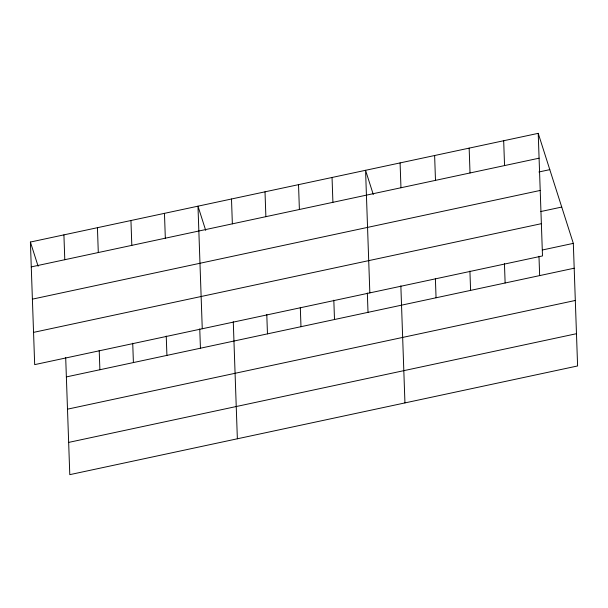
<?xml version="1.0" encoding="UTF-8"?>
<svg xmlns="http://www.w3.org/2000/svg" width="608" height="608" viewBox="0 0 608 608"><rect width="100%" height="100%" fill="white"/><g stroke="black" fill="none" stroke-linecap="round" stroke-linejoin="round"><path stroke-width="0.91" d="M538.217 133.342L542.496 255.93L34.679 364.633L30.4 242.045L538.217 133.342L573.321 243.367L577.6 365.955L69.783 474.658L65.694 357.588M31.266 266.889L539.083 158.186M538.893 171.98L549.799 169.647M32.391 299.144L540.208 190.441M540.831 211.531L561.731 207.054M33.554 332.378L541.371 223.676M542.42 249.979L573.321 243.367M66.371 376.914L574.188 268.212M67.496 409.169L575.312 300.466M68.658 442.404L576.475 333.701M373.282 194.507L365.56 170.301L369.839 292.889M205.702 230.379L197.98 206.173L202.259 328.761M30.4 242.045L38.122 266.251M538.977 256.28L539.653 275.599M503.682 140.729L504.549 165.574M504.45 263.667L505.126 282.994M469.156 148.124L470.022 172.968M469.916 271.062L470.592 290.381M434.621 155.519L435.488 180.363M435.389 278.456L436.058 297.776M400.087 162.906L400.961 187.75M400.854 285.844L404.943 402.914M367.338 293.018L368.015 312.345M332.044 177.475L332.91 202.32M333.822 300.192L334.499 319.519M298.528 184.65L299.394 209.494M300.306 307.367L300.983 326.694M265.012 191.824L265.878 216.668M266.79 314.541L267.467 333.868M231.496 198.998L232.362 223.843M233.274 321.716L237.363 438.786M199.758 328.89L200.435 348.217M164.464 213.347L165.33 238.192M166.242 336.064L166.919 355.391M130.948 220.522L131.814 245.366M132.726 343.239L133.403 362.566M97.432 227.696L98.298 252.54M99.21 350.413L99.887 369.74M63.916 234.87L64.782 259.715"/></g></svg>
